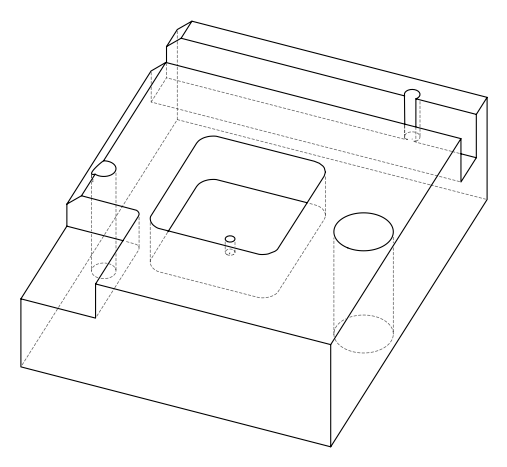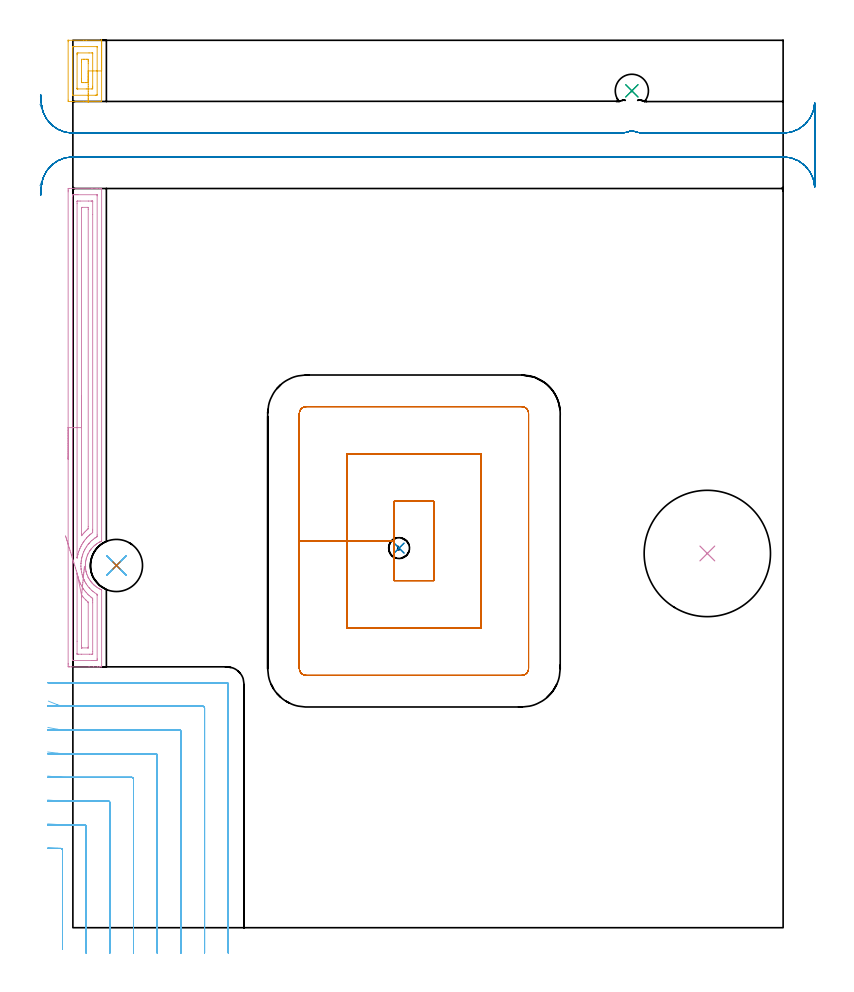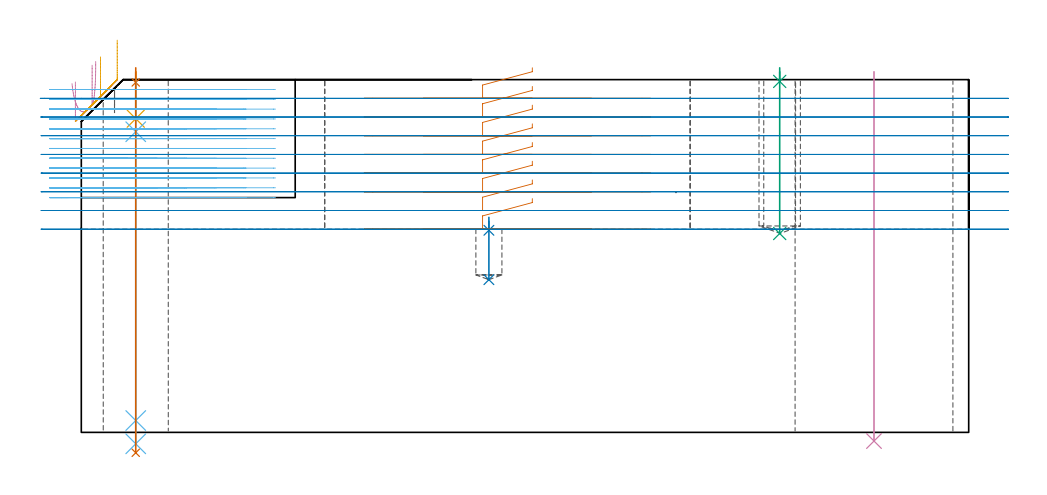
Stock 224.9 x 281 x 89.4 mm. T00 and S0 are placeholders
(PLAN: 14 operations, 9 tool changes, 46.8 min)
(1 SPOT_DRILL | STEP1HOLE_1 | NXT0321_9005460120000 | 0.03 min | 4 mm3)
(2 SPOT_DRILL_1 | STEP1POCKET | NXT0321_9005460120000 | 0.04 min | 4155 mm3)
(3 SPOT_DRILL_2 | STEP1POCKET_1 | NXT0321_9005460120000 | 0.03 min | 0 mm3)
(4 INDEXABLE_INSERT_DRILL_THROUGH_HOLE_FROM_SOLID | STEP1HOLE | NXT0302_035 | 0.38 min | 112312 mm3)
(5 DRILL_BLIND_HOLE_INTO_CENTER | STEP1HOLE_1 | NXT0301_037 | 0.05 min | 307 mm3)
(6 GUN_DRILL_THROUGH_HOLE | STEP1HOLE_1 | UGT0307_002 | 0.45 min | 2252 mm3)
(7 SPADE_DRILL_TO_ENLARGE_THROUGH_HOLE | STEP1HOLE_1 | UGT0306_007 | 0.39 min | 16530 mm3)
(8 DRILL_BLIND_HOLE_INTO_CENTER_1 | STEP1POCKET | NXT0301_037 | 0.07 min | 428 mm3)
(9 DRILL_BLIND_HOLE_INTO_CENTER_2 | STEP1POCKET_1 | NXT0301_076 | 0.17 min | 3259 mm3)
(10 AREA_MILL | FG_CHAMFER_SURFACE | UGT0205_001 | 5.16 min | 9084 mm3)
(11 AREA_MILL_1 | FG_CHAMFER_SURFACE_1 | UGT0205_001 | 0.87 min | 1434 mm3)
(12 MILL_CORNER_NOTCH_RECTANGULAR | CORNER_NOTCH_RECTANGULAR | NXT0201_013 | Follow Part, ap 2.5, ae 75% | 19.56 min | 133337 mm3)
(13 MILL_RECTANGULAR_POCKET | POCKET_RECTANGULAR_STRAIGHT | UGT0201_094 | Follow Part, ap 5, ae 75% | 10.81 min | 359871 mm3)
(14 MILL_RECTANGULAR_SLOT | SLOT_RECTANGULAR | UGT0201_094 | Follow Part, ap 5, ae 75% | 8.8 min | 233400 mm3)
(TOOL NXT0321_9005460120000 | NC Spot Drill, 142deg, 12mm, Carbide, Uncoated | D12 PA142 FL30 Z2)
(TOOL NXT0302_035 | Index. Insert Drill 40mm [880-D4000L40-05] | D40 PA176 FL200 Z2)
(TOOL NXT0301_037 | Carbide Drill 6.6mm [860.1-0660-033A1-MM 2214] | D6.6 PA140 FL53 Z2)
(TOOL UGT0307_002 | Gun Drill 6 mm | D6 PA130 FL24 Z1)
(TOOL UGT0306_007 | Spade Drill 16.5mm | D16.5 PA132 FL10 Z2)
(TOOL NXT0301_076 | Carbide Drill 10.5mm [860.1-1050-032A1-MM 2214] | D10.5 PA140 FL55 Z2)
(TOOL UGT0205_001 | Chamfer Mill 20 x 3 x 45 deg. | D20 FL50 Z2)
(TOOL NXT0201_013 | ENDMILL 10mm | D10 FL30 Z4)
(TOOL UGT0201_094 | End mill 20 mm | D20 FL38 Z4)
(OP 1 SPOT_DRILL)
G17 G21 G94 G90
T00 M6
G54
G17 G0 G90 X13.8 Y114.7 S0 M3
G43 Z99.4 H0
G94 G81 G98 Z88.681 F250. R92.4
G80
M5
M2
(OP 2 SPOT_DRILL_1)
G17 G21 G94 G90
T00 M6
G54
G17 G0 G90 X103.3 Y120.2 S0 M3
G43 Z99.4 H0
G94 G81 G98 Z51.216 F250. R54.5
G80
M5
M2
(OP 3 SPOT_DRILL_2)
G17 G21 G94 G90
T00 M6
G54
G17 G0 G90 X177. Y265. S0 M3
G43 Z99.4 H0
G94 G81 G98 Z88.948 F250. R92.4
G80
M5
M2
(OP 4 INDEXABLE_INSERT_DRILL_THROUGH_HOLE_FROM_SOLID)
G17 G21 G94 G90
T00 M6
G54
G17 G0 G90 X200.9 Y118.5 S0 M3
G43 Z99.4 H1
G94 G81 G98 Z-2.198 F250. R91.4
G80
M5
M2
(OP 5 DRILL_BLIND_HOLE_INTO_CENTER)
G17 G21 G94 G90
T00 M6
G54
G17 G0 G90 X13.8 Y114.7 S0 M3
G43 Z99.4 H1
G94 G81 G98 Z79.5 F250. R91.4
G80
M5
M2
(OP 6 GUN_DRILL_THROUGH_HOLE)
G17 G21 G94 G90
T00 M6
G54
G17 G0 G90 X13.8 Y114.7 M8
G43 Z99.4 H0
Z89.359
S716 M3
G94 G1 Z76.193 F125. M26
G4 X.084
Z3. F250.
G4 X.084
Z-2.899 F125.
G4 X.084
M5
M9
G0 Z89.359
Z99.4
M2
(OP 7 SPADE_DRILL_TO_ENLARGE_THROUGH_HOLE)
G17 G21 G94 G90
T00 M6
G54
G17 G0 G90 X13.8 Y114.7 S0 M3
G43 Z99.4 H0
G94 G73 G98 Z-5.173 F250. Q15.762 R91.4
G80
M5
M2
(OP 8 DRILL_BLIND_HOLE_INTO_CENTER_1)
G17 G21 G94 G90
T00 M6
G54
G17 G0 G90 X103.3 Y120.2 S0 M3
G43 Z99.4 H1
G94 G81 G98 Z38.7 F250. R53.5
G80
M5
M2
(OP 9 DRILL_BLIND_HOLE_INTO_CENTER_2)
G17 G21 G94 G90
T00 M6
G54
G17 G0 G90 X177. Y265. S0 M3
G43 Z99.4 H1
G94 G81 G98 Z50.4 F250. R91.4
G80
M5
M2
(OP 10 AREA_MILL)
G17 G21 G94 G90
T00 M6
G54
G17 G0 G90 X-1.5 Y148.35 S1061 M3
G43 Z99.4 H0
Z88.8
G94 G1 Y148.388 Z87.928 F250.
Y148.502 Z87.064
Y148.691 Z86.212
Y148.953 Z85.38
Y149.287 Z84.574
Y149.69 Z83.8
Y150.158 Z83.064
Y150.69 Z82.372
Y151.279 Z81.729
Y151.922 Z81.14
Y152.614 Z80.608
Y153.35 Z80.14
Y154.124 Z79.737
Y154.93 Z79.403
Y155.762 Z79.141
Y156.614 Z78.952
Y157.478 Z78.838
Y158.35 Z78.8
Y233.033
X-1.499 Y233.469 Z78.801
X-1.495 Y233.923 Z78.803
X-1.492 Y234.09 Z78.806
X-1.048 Y234.1 Z79.249
X6.004 Z86.298
X7.404 Z87.701
X7.767 Z88.062
X8.492 Z88.791
X8.729 Z89.028
X9.096 Y234.094 Z89.386
X9.097 Y234.093 Z89.388
X9.1 Y233.916 Z89.4
Y122.579
X9.097 Y122.421 Z89.388
X9. Y122.369 Z89.295
X8.783 Y122.265 Z89.082
X8.648 Y122.202 Z88.947
X8.576 Y122.169 Z88.875
X8.368 Y122.059 Z88.667
X8.207 Y121.966 Z88.506
X7.795 Y121.727 Z88.095
X7.491 Y121.518 Z87.791
X7.269 Y121.348 Z87.569
X7.057 Y121.186 Z87.356
X6.942 Y121.089 Z87.24
X6.885 Y121.04 Z87.182
X6.845 Y121.008 Z87.144
X6.615 Y120.815 Z86.915
X6.199 Y120.385 Z86.499
X5.801 Y119.94 Z86.1
X5.739 Y119.86 Z86.037
X5.45 Y119.458 Z85.748
X5.416 Y119.406 Z85.714
X5.181 Y119.047 Z85.478
X4.863 Y118.485 Z85.16
X4.828 Y118.414 Z85.127
X4.704 Y118.154 Z85.004
X4.522 Y117.709 Z84.819
X4.362 Y117.26 Z84.658
X4.232 Y116.815 Z84.529
X4.221 Y116.766 Z84.518
X4.126 Y116.367 Z84.424
X4.047 Y115.921 Z84.346
X4.02 Y115.723 Z84.319
X3.989 Y115.474 Z84.285
X3.987 Y115.425 Z84.281
X3.965 Y115.04 Z84.262
X3.964 Y115.019 Z84.261
X3.963 Y114.855 Z84.256
X3.958 Y114.581 Z84.252
X3.962 Y114.453 Z84.255
X3.964 Y114.378 Z84.259
Y114.377
X3.967 Y114.289 Z84.262
Y114.261 Z84.263
X3.986 Y113.943 Z84.285
X4.017 Y113.687 Z84.317
X4.087 Y113.24 Z84.387
X4.181 Y112.794 Z84.475
X4.195 Y112.742 Z84.488
X4.218 Y112.648 Z84.515
X4.241 Y112.558 Z84.54
X4.263 Y112.473 Z84.562
X4.298 Y112.346 Z84.595
X4.314 Y112.295 Z84.611
X4.44 Y111.901 Z84.74
X4.618 Y111.452 Z84.916
X4.815 Y111.008 Z85.114
X4.842 Y110.953 Z85.14
X4.862 Y110.911 Z85.161
X4.894 Y110.854 Z85.194
X5.087 Y110.509 Z85.385
X5.326 Y110.114 Z85.625
X5.542 Y109.804 Z85.841
X5.74 Y109.542 Z86.037
X5.804 Y109.463 Z86.103
X5.935 Y109.305 Z86.234
X6.005 Y109.221 Z86.302
X6.056 Y109.165 Z86.355
X6.303 Y108.899 Z86.602
X6.615 Y108.589 Z86.913
X6.638 Y108.569 Z86.937
X6.818 Y108.408 Z87.116
X6.885 Y108.348 Z87.181
X6.908 Y108.328 Z87.205
X6.979 Y108.271 Z87.277
X7.195 Y108.098 Z87.494
X7.491 Y107.88 Z87.79
X7.836 Y107.651 Z88.136
X8.144 Y107.462 Z88.443
X8.189 Y107.434 Z88.487
X8.368 Y107.34 Z88.667
X8.471 Y107.289 Z88.77
X8.648 Y107.202 Z88.942
X8.891 Y107.082 Z89.187
X8.992 Y107.036 Z89.289
X9.069 Y106.999 Z89.364
X9.095 Y106.98 Z89.39
X9.1 Y106.929 Z89.4
Y82.784
X9.097 Y82.607 Z89.388
X9.096 Y82.606 Z89.387
X8.729 Y82.6 Z89.028
X8.491 Z88.791
X7.767 Z88.062
X6.523 Z86.82
X5.122 Z85.418
X-0.426 Z79.871
X-1.048 Y82.602 Z79.249
X-1.27 Y82.604 Z79.028
X-1.492 Y82.61 Z78.806
X-1.495 Y82.777 Z78.803
X-1.499 Y83.231 Z78.801
X-1.5 Y83.689 Z78.8
Y158.35
X-0.086 Z80.214
X-0.085 Y231.598 Z80.215
X-0.084 Y231.68 Z80.216
X-0.079 Y232.077 Z80.221
X0.308 Y232.093 Z80.608
X0.715 Y232.098 Z81.015
X1.183 Y232.1 Z81.483
X1.596 Z81.896
X7.584 Y232.099 Z87.884
X7.619 Y232.098 Z87.919
X7.654 Y232.094 Z87.954
X7.678 Y232.09 Z87.978
X7.679 Y232.062 Z87.979
X7.685 Y231.763 Z87.985
X7.686 Y124.368 Z87.986
X7.683 Y123.962 Z87.983
X7.681 Y123.861 Z87.981
X7.679 Y123.84 Z87.979
X7.669 Y123.826 Z87.969
X7.634 Y123.801 Z87.934
X7.517 Y123.727 Z87.817
X7.105 Y123.473 Z87.405
X6.974 Y123.383 Z87.274
X6.885 Y123.318 Z87.185
X6.47 Y123. Z86.77
X6.004 Y122.626 Z86.304
X5.978 Y122.605 Z86.278
X5.949 Y122.579 Z86.249
X5.534 Y122.162 Z85.834
X5.122 Y121.729 Z85.422
X5.101 Y121.706 Z85.401
X5.082 Y121.685 Z85.382
X4.807 Y121.365 Z85.107
X4.399 Y120.79 Z84.699
X4.335 Y120.695 Z84.635
X4.241 Y120.549 Z84.541
X3.998 Y120.143 Z84.298
X3.856 Y119.896 Z84.156
X3.703 Y119.615 Z84.003
X3.46 Y119.104 Z83.76
X3.4 Y118.961 Z83.7
X3.359 Y118.859 Z83.659
X3.159 Y118.311 Z83.459
X3.087 Y118.108 Z83.387
X2.947 Y117.632 Z83.247
X2.839 Y117.213 Z83.139
X2.8 Y117.05 Z83.1
X2.772 Y116.915 Z83.072
X2.667 Y116.319 Z82.967
X2.643 Y116.151 Z82.943
X2.6 Y115.812 Z82.9
X2.57 Y115.425 Z82.87
X2.565 Y115.336 Z82.865
X2.546 Y114.531 Z82.846
X2.547 Y114.461 Z82.847
X2.592 Y113.636 Z82.892
X2.597 Y113.576 Z82.897
X2.606 Y113.507 Z82.906
X2.724 Y112.742 Z83.024
X2.748 Y112.605 Z83.048
X2.784 Y112.431 Z83.084
X2.926 Y111.848 Z83.226
X2.994 Y111.593 Z83.294
X3.115 Y111.202 Z83.415
X3.202 Y110.953 Z83.502
X3.359 Y110.545 Z83.659
X3.503 Y110.205 Z83.803
X3.529 Y110.145 Z83.829
X3.569 Y110.059 Z83.869
X3.775 Y109.638 Z84.075
X4.047 Y109.165 Z84.347
X4.241 Y108.845 Z84.541
X4.64 Y108.271 Z84.94
X5.122 Y107.67 Z85.422
X5.26 Y107.516 Z85.56
X5.391 Y107.376 Z85.691
X6.004 Y106.781 Z86.304
X6.356 Y106.482 Z86.656
X6.885 Y106.084 Z87.185
X7.64 Y105.588 Z87.94
X7.679 Y105.556 Z87.979
X7.681 Y105.536 Z87.981
X7.684 Y105.486 Z87.984
X7.685 Y105.385 Z87.985
X7.686 Y105.182 Z87.986
X7.685 Y85.102 Z87.985
X7.684 Y85.02 Z87.984
X7.679 Y84.623 Z87.979
X7.292 Y84.607 Z87.592
X6.885 Y84.602 Z87.185
X6.417 Y84.6 Z86.717
X6.004 Z86.304
X0.016 Y84.601 Z80.316
X-0.019 Y84.602 Z80.281
X-0.054 Y84.606 Z80.246
X-0.078 Y84.609 Z80.222
X-0.079 Y84.638 Z80.221
X-0.085 Y84.937 Z80.215
X-0.086 Y158.35 Z80.214
X1.328 Z81.628
X1.329 Y229.269 Z81.629
X1.331 Y229.892 Z81.631
X1.333 Y230.027 Z81.633
X1.335 Y230.086 Z81.635
X1.397 Y230.094 Z81.697
X1.596 Y230.097 Z81.896
X2.273 Y230.1 Z82.573
X4.917 Z85.217
X5.799 Z86.099
X6.004 Y230.097 Z86.304
X6.209 Y230.092 Z86.509
X6.261 Y230.09 Z86.561
X6.265 Y230.054 Z86.565
X6.269 Y229.982 Z86.569
X6.27 Y229.892 Z86.57
X6.272 Y225.803 Z86.572
X6.271 Y126.156 Z86.571
X6.27 Y125.886 Z86.57
X6.265 Y125.262 Z86.565
X6.263 Y125.133 Z86.563
X6.19 Y125.073 Z86.49
X5.696 Y124.68 Z85.996
X5.309 Y124.368 Z85.609
X5.209 Y124.279 Z85.509
X5.122 Y124.198 Z85.422
X4.762 Y123.839 Z85.062
X4.408 Y123.473 Z84.708
X4.327 Y123.386 Z84.627
X4.241 Y123.288 Z84.541
X3.917 Y122.907 Z84.217
X3.668 Y122.579 Z83.968
X3.538 Y122.398 Z83.838
X3.359 Y122.142 Z83.659
X3.18 Y121.867 Z83.48
X3.067 Y121.685 Z83.367
X2.847 Y121.31 Z83.147
X2.554 Y120.79 Z82.854
X2.528 Y120.74 Z82.828
X2.478 Y120.635 Z82.778
X2.251 Y120.126 Z82.551
X2.156 Y119.896 Z82.456
X2. Y119.487 Z82.3
X1.822 Y119.002 Z82.122
X1.767 Y118.829 Z82.067
X1.596 Y118.256 Z81.896
X1.566 Y118.138 Z81.866
X1.558 Y118.108 Z81.858
X1.478 Y117.753 Z81.778
X1.402 Y117.41 Z81.702
X1.347 Y117.142 Z81.647
X1.337 Y117.1 Z81.637
X1.334 Y117.096 Z81.634
X1.332 Y117.101 Z81.632
X1.329 Y117.176 Z81.629
Y117.213
X1.328 Y158.35 Z81.628
X2.743 Z83.043
Y227.834
X2.745 Y228.043 Z83.045
X2.747 Y228.078 Z83.047
X2.75 Y228.089 Z83.05
X2.757 Y228.092 Z83.057
X2.811 Y228.097 Z83.111
X2.92 Y228.099 Z83.22
X4.68 Z84.98
X4.789 Y228.098 Z85.089
X4.843 Y228.094 Z85.143
X4.851 Y228.09 Z85.151
X4.854 Y228.085 Z85.154
X4.856 Y228.063 Z85.156
X4.857 Y227.958 Z85.157
Y227.478
Y127.05
X4.855 Y126.427 Z85.155
X4.853 Y126.358 Z85.153
X4.851 Y126.328 Z85.151
X4.837 Y126.306 Z85.137
X4.441 Y125.953 Z84.741
X4.241 Y125.765 Z84.541
X3.989 Y125.517 Z84.289
X3.738 Y125.262 Z84.038
X3.554 Y125.064 Z83.854
X3.359 Y124.85 Z83.659
X3.137 Y124.593 Z83.437
X2.945 Y124.368 Z83.245
X2.825 Y124.217 Z83.125
X2.765 Y124.145 Z83.065
X2.749 Y124.129 Z83.049
X2.747 Y124.154 Z83.047
X2.745 Y124.213 Z83.045
X2.743 Y124.368 Z83.043
Y124.614
Y158.35
Y159.222 Z83.081
Y160.087 Z83.195
Y160.938 Z83.383
Y161.77 Z83.646
Y162.576 Z83.98
Y163.35 Z84.382
Y164.086 Z84.851
Y164.778 Z85.382
Y165.421 Z85.972
Y166.01 Z86.615
Y166.542 Z87.307
Y167.01 Z88.043
Y167.413 Z88.816
Y167.747 Z89.622
Y168.009 Z90.454
Y168.198 Z91.306
Y168.312 Z92.171
Y168.35 Z93.043
G0 Z99.4
X-2.35 Y124.114
Z88.38
G1 X-2.266 Y123.843 Z87.555
X-2.161 Y123.504 Z86.758
X-2.035 Y123.099 Z85.995
X-1.89 Y122.633 Z85.272
X-1.728 Y122.109 Z84.594
X-1.548 Y121.53 Z83.967
X-1.353 Y120.901 Z83.395
X-1.144 Y120.227 Z82.882
X-0.922 Y119.513 Z82.433
X-0.689 Y118.764 Z82.051
X-0.448 Y117.986 Z81.738
X-0.199 Y117.185 Z81.498
X0.054 Y116.367 Z81.332
X0.312 Y115.538 Z81.241
X0.57 Y114.705 Z81.226
X0.828 Y113.874 Z81.287
X1.083 Y113.051 Z81.423
X1.334 Y112.243 Z81.634
X1.353 Y112.183 Z81.653
X1.368 Y112.129 Z81.668
X1.596 Y111.142 Z81.896
X1.646 Y110.953 Z81.946
X1.666 Y110.882 Z81.966
X1.937 Y110.059 Z82.237
X2.158 Y109.49 Z82.458
X2.301 Y109.165 Z82.601
X2.478 Y108.783 Z82.778
X2.742 Y108.271 Z83.042
X3.105 Y107.634 Z83.405
X3.271 Y107.376 Z83.571
X3.307 Y107.323 Z83.607
X3.359 Y107.248 Z83.659
X3.677 Y106.807 Z83.977
X3.933 Y106.482 Z84.233
X4.241 Y106.105 Z84.541
X4.737 Y105.588 Z85.037
X5.122 Y105.211 Z85.422
X5.722 Y104.694 Z86.022
X6.004 Y104.467 Z86.304
X6.177 Y104.329 Z86.477
X6.265 Y104.247 Z86.565
X6.267 Y104.071 Z86.567
X6.27 Y103.799 Z86.57
X6.271 Y103.528 Z86.571
X6.272 Y102.905 Z86.572
X6.271 Y87.431 Z86.571
X6.269 Y86.808 Z86.569
X6.267 Y86.673 Z86.567
X6.265 Y86.614 Z86.565
X6.203 Y86.606 Z86.503
X6.004 Y86.603 Z86.304
X5.327 Y86.6 Z85.627
X2.683 Z82.983
X1.801 Z82.101
X1.596 Y86.603 Z81.896
X1.392 Y86.608 Z81.692
X1.339 Y86.61 Z81.639
X1.335 Y86.646 Z81.635
X1.331 Y86.718 Z81.631
X1.33 Y86.808 Z81.63
X1.328 Y90.721 Z81.628
X1.329 Y111.914 Z81.629
X1.33 Y112.118 Z81.63
X1.334 Y112.243 Z81.634
X2.75 Y105.27 Z83.05
X2.771 Y105.247 Z83.071
X2.829 Y105.181 Z83.129
X2.931 Y105.058 Z83.231
X3.229 Y104.694 Z83.529
X3.359 Y104.541 Z83.659
X4.075 Y103.799 Z84.375
X4.241 Y103.641 Z84.541
X4.62 Y103.291 Z84.92
X4.829 Y103.097 Z85.129
X4.851 Y103.075 Z85.151
X4.853 Y103.049 Z85.153
X4.856 Y102.994 Z85.156
X4.857 Y102.905 Z85.157
Y88.866
X4.855 Y88.657 Z85.155
X4.853 Y88.622 Z85.153
X4.85 Y88.611 Z85.15
X4.843 Y88.608 Z85.143
X4.79 Y88.603 Z85.09
X4.68 Y88.601 Z84.98
X2.92 Z83.22
X2.811 Y88.602 Z83.111
X2.757 Y88.606 Z83.057
X2.749 Y88.61 Z83.049
X2.746 Y88.615 Z83.046
X2.744 Y88.637 Z83.044
X2.743 Y88.742 Z83.043
Y89.222
Y104.694
X2.746 Y105.119 Z83.046
X2.748 Y105.258 Z83.048
X2.75 Y105.27 Z83.05
X2.836 Y106.129 Z83.174
X2.921 Y106.974 Z83.374
X3.004 Y107.799 Z83.646
X3.084 Y108.597 Z83.99
X3.161 Y109.361 Z84.403
X3.234 Y110.088 Z84.881
X3.303 Y110.77 Z85.42
X3.366 Y111.402 Z86.018
X3.425 Y111.981 Z86.668
X3.477 Y112.5 Z87.367
X3.523 Y112.958 Z88.108
X3.562 Y113.349 Z88.887
X3.595 Y113.671 Z89.697
X3.62 Y113.921 Z90.532
X3.638 Y114.099 Z91.386
X3.648 Y114.201 Z92.253
X3.651 Y114.228 Z93.125
X3.646 Y114.18 Z93.996
G0 Z99.4
M5
M2
(OP 11 AREA_MILL_1)
G17 G21 G94 G90
T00 M6
G54
G17 G0 G90 X9.099 Y281.3 S1061 M3
G43 Z99.4 H0
G94 G1 Y281.262 Z98.528 F250.
Y281.148 Z97.663
Y280.959 Z96.811
Y280.697 Z95.979
Y280.363 Z95.173
Y279.96 Z94.399
Y279.492 Z93.664
Y278.961 Z92.972
Y278.371 Z92.328
Y277.728 Z91.739
Y277.036 Z91.208
X9.1 Y276.3 Z90.739
Y275.526 Z90.336
Y274.72 Z90.003
Y273.888 Z89.74
Y273.036 Z89.551
Y272.172 Z89.438
Y271.3 Z89.4
Y261.607
X9.098 Y261.603 Z89.398
X9.085 Y261.6 Z89.385
X4.241 Z84.54
X3.359 Z83.653
X-1.496 Y261.601 Z78.799
X-1.5 Y262.048 Z78.8
Y280.552
X-1.496 Y280.999 Z78.799
Y281.
X3.359 Z83.653
X4.227 Z84.526
X9.085 Z89.385
X9.095 Y280.997 Z89.395
X9.097 Y280.994 Z89.397
X9.098 Y280.904 Z89.398
X9.099 Y280.552 Z89.399
X9.1 Y271.3 Z89.4
X7.685 Z87.985
Y263.892
X7.684 Y263.81 Z87.984
X7.679 Y263.62 Z87.979
X7.305 Y263.607 Z87.605
X7.094 Y263.601 Z87.394
X-0.034 Z80.266
X-0.053 Y263.602 Z80.247
X-0.07 Y263.608 Z80.23
X-0.079 Y263.614 Z80.221
X-0.081 Y263.632 Z80.219
X-0.085 Y263.728 Z80.215
Y278.708
X-0.084 Y278.79 Z80.216
X-0.079 Y278.98 Z80.221
X0.295 Y278.993 Z80.595
X0.506 Y278.999 Z80.806
X7.634 Z87.934
X7.653 Y278.998 Z87.953
X7.67 Y278.992 Z87.97
X7.678 Y278.986 Z87.978
X7.681 Y278.968 Z87.981
X7.685 Y278.872 Z87.985
Y271.3
X6.271 Z86.571
Y266.454
Y266.186
X6.269 Y265.918 Z86.569
X6.267 Y265.74 Z86.567
X6.263 Y265.61 Z86.563
X5.976 Y265.6 Z86.276
X4.241 Z84.541
X1.568 Z81.868
X1.39 Y265.605 Z81.69
X1.346 Y265.61 Z81.646
X1.335 Y265.614 Z81.635
X1.333 Y265.624 Z81.633
X1.33 Y265.66 Z81.63
X1.329 Y265.696 Z81.629
X1.328 Y265.84 Z81.628
X1.329 Y276.414 Z81.629
X1.33 Y276.682 Z81.63
X1.333 Y276.86 Z81.633
X1.336 Y276.99 Z81.636
X1.624 Y277. Z81.924
X5.122 Z85.422
X6.032 Z86.332
X6.21 Y276.995 Z86.51
X6.254 Y276.99 Z86.554
X6.265 Y276.986 Z86.565
X6.267 Y276.975 Z86.567
X6.27 Y276.94 Z86.57
X6.271 Y276.904 Z86.571
Y276.76
Y271.3
X4.857 Z85.157
Y269.362
Y268.481
X4.856 Y268.216 Z85.156
X4.85 Y267.607 Z85.15
X4.241 Y267.601 Z84.541
X3.975 Y267.6 Z84.275
X3.359 Z83.659
X3.093 Y267.601 Z83.393
X2.75 Y267.61 Z83.05
X2.744 Y267.95 Z83.044
X2.743 Y268.216 Z83.043
Y268.832
Y274.119
X2.744 Y274.384 Z83.044
X2.75 Y274.993 Z83.05
X3.359 Y274.999 Z83.659
X3.625 Y275. Z83.925
X4.241 Z84.541
X4.507 Y274.999 Z84.807
X4.85 Y274.99 Z85.15
X4.855 Y274.651 Z85.155
X4.857 Y274.384 Z85.157
Y273.768
Y271.3
Y270.428 Z85.195
Y269.563 Z85.309
Y268.712 Z85.498
Y267.88 Z85.76
Y267.074 Z86.094
Y266.3 Z86.497
Y265.564 Z86.966
Y264.872 Z87.497
Y264.229 Z88.086
Y263.64 Z88.729
Y263.108 Z89.421
Y262.64 Z90.157
Y262.237 Z90.931
Y261.903 Z91.737
Y261.641 Z92.569
Y261.452 Z93.421
Y261.338 Z94.286
Y261.3 Z95.157
G0 Z99.4
M5
M2
(OP 12 MILL_CORNER_NOTCH_RECTANGULAR)
G17 G21 G94 G90
T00 M6
G54
G17 G0 G90 X-3.3 Y-6.756 S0 M3
G43 Z99.4 H0
Z86.908
G94 G1 Y-3.756 F250.
Y24.628 F500.
G3 X-3.781 Y25.124 R0.5
G2 X-5. Y25.174 R52.5
G1 X-7.996 Y25.334 F250.
G0 Z99.4
X4.2 Y-8.
Z86.908
G1 Y-5.
Y32.104 F500.
G3 X3.704 Y32.6 R0.5
G1 X-2.204
G2 X-5. Y32.687 R45.
G1 X-7.994 Y32.873 F250.
G0 Z99.4
X11.7 Y-8.
Z86.908
G1 Y-5.
Y39.604 F500.
G3 X11.204 Y40.1 R0.5
G1 X-2.204
G2 X-5. Y40.204 R37.5
G1 X-7.992 Y40.428 F250.
G0 Z99.4
X19.2 Y-8.
Z86.908
G1 Y-5.
Y47.103 F500.
G3 X18.703 Y47.6 R0.5
G1 X-2.204
G2 X-5. Y47.731 R30.
G1 X-7.987 Y48.01 F250.
G0 Z99.4
X26.7 Y-8.
Z86.908
G1 Y-5.
Y54.603 F500.
G3 X26.203 Y55.1 R0.5
G1 X-2.204
G2 X-5. Y55.274 R22.5
G1 X-7.977 Y55.647 F250.
G0 Z99.4
X34.2 Y-8.
Z86.908
G1 Y-5.
Y62.103 F500.
G3 X33.703 Y62.6 R0.5
G1 X-2.204
G2 X-5. Y62.863 R15.
G1 X-7.947 Y63.422 F250.
G0 Z99.4
X41.7 Y-8.
Z86.908
G1 Y-5.
Y69.603 F500.
G3 X41.203 Y70.1 R0.5
G1 X-2.204
G2 X-5. Y70.641 R7.5
G1 X-7.784 Y71.759 F250.
G0 Z99.4
X49.2 Y-8.
Z86.908
G1 Y-5.
Y77.103 F500.
G3 X48.703 Y77.6 R0.5
G1 X-2.204
X-5.204 F250.
G0 Z99.4
X-3.3 Y-6.756
Z84.417
G1 Y-3.756
Y24.604 F500.
G3 X-3.796 Y25.1 R0.5
G1 X-4.6
G2 X-5. Y25.102 R52.5
G1 X-8. Y25.124 F250.
G0 Z99.4
X4.2 Y-8.
Z84.417
G1 Y-5.
Y32.104 F500.
G3 X3.704 Y32.6 R0.5
G1 X-4.6
G2 X-5. Y32.602 R45.
G1 X-8. Y32.628 F250.
G0 Z99.4
X11.7 Y-8.
Z84.417
G1 Y-5.
Y39.604 F500.
G3 X11.204 Y40.1 R0.5
G1 X-4.6
G2 X-5. Y40.102 R37.5
G1 X-8. Y40.134 F250.
G0 Z99.4
X19.2 Y-8.
Z84.417
G1 Y-5.
Y47.103 F500.
G3 X18.703 Y47.6 R0.5
G1 X-4.6
G2 X-5. Y47.603 R30.
G1 X-8. Y47.643 F250.
G0 Z99.4
X26.7 Y-8.
Z84.417
G1 Y-5.
Y54.603 F500.
G3 X26.203 Y55.1 R0.5
G1 X-4.6
G2 X-5. Y55.104 R22.5
G1 X-8. Y55.157 F250.
G0 Z99.4
X34.2 Y-8.
Z84.417
G1 Y-5.
Y62.103 F500.
G3 X33.703 Y62.6 R0.5
G1 X-4.6
G2 X-5. Y62.605 R15.
G1 X-7.999 Y62.685 F250.
G0 Z99.4
X41.7 Y-8.
Z84.417
G1 Y-5.
Y69.603 F500.
G3 X41.203 Y70.1 R0.5
G1 X-4.6
G2 X-5. Y70.111 R7.5
G1 X-7.996 Y70.271 F250.
G0 Z99.4
X49.2 Y-8.
Z84.417
G1 Y-5.
Y77.103 F500.
G3 X48.703 Y77.6 R0.5
G1 X-4.6
X-7.6 F250.
G0 Z99.4
X-3.3 Y-6.756
Z81.925
G1 Y-3.756
Y24.604 F500.
G3 X-3.796 Y25.1 R0.5
G1 X-5.
X-8. F250.
G0 Z99.4
X4.2 Y-8.
Z81.925
G1 Y-5.
Y32.104 F500.
G3 X3.704 Y32.6 R0.5
G1 X-5.
X-8. F250.
G0 Z99.4
X11.7 Y-8.
Z81.925
G1 Y-5.
Y39.604 F500.
G3 X11.204 Y40.1 R0.5
G1 X-5.
X-8. F250.
G0 Z99.4
X19.2 Y-8.
Z81.925
G1 Y-5.
Y47.103 F500.
G3 X18.703 Y47.6 R0.5
G1 X-5.
X-8. F250.
G0 Z99.4
X26.7 Y-8.
Z81.925
G1 Y-5.
Y54.603 F500.
G3 X26.203 Y55.1 R0.5
G1 X-5.
X-8. F250.
G0 Z99.4
X34.2 Y-8.
Z81.925
G1 Y-5.
Y62.103 F500.
G3 X33.703 Y62.6 R0.5
G1 X-5.
X-8. F250.
G0 Z99.4
X41.7 Y-8.
Z81.925
G1 Y-5.
Y69.603 F500.
G3 X41.203 Y70.1 R0.5
G1 X-5.
X-8. F250.
G0 Z99.4
X49.2 Y-8.
Z81.925
G1 Y-5.
Y77.103 F500.
G3 X48.703 Y77.6 R0.5
G1 X-5.
X-8. F250.
G0 Z99.4
X-3.3 Y-6.756
Z79.433
G1 Y-3.756
Y24.604 F500.
G3 X-3.796 Y25.1 R0.5
G1 X-5.
X-8. F250.
G0 Z99.4
X4.2 Y-8.
Z79.433
G1 Y-5.
Y32.104 F500.
G3 X3.704 Y32.6 R0.5
G1 X-5.
X-8. F250.
G0 Z99.4
X11.7 Y-8.
Z79.433
G1 Y-5.
Y39.604 F500.
G3 X11.204 Y40.1 R0.5
G1 X-5.
X-8. F250.
G0 Z99.4
X19.2 Y-8.
Z79.433
G1 Y-5.
Y47.103 F500.
G3 X18.703 Y47.6 R0.5
G1 X-5.
X-8. F250.
G0 Z99.4
X26.7 Y-8.
Z79.433
G1 Y-5.
Y54.603 F500.
G3 X26.203 Y55.1 R0.5
G1 X-5.
X-8. F250.
G0 Z99.4
X34.2 Y-8.
Z79.433
G1 Y-5.
Y62.103 F500.
G3 X33.703 Y62.6 R0.5
G1 X-5.
X-8. F250.
G0 Z99.4
X41.7 Y-8.
Z79.433
G1 Y-5.
Y69.603 F500.
G3 X41.203 Y70.1 R0.5
G1 X-5.
X-8. F250.
G0 Z99.4
X49.2 Y-8.
Z79.433
G1 Y-5.
Y77.103 F500.
G3 X48.703 Y77.6 R0.5
G1 X-5.
X-8. F250.
G0 Z99.4
X-3.3 Y-6.756
Z76.942
G1 Y-3.756
Y24.604 F500.
G3 X-3.796 Y25.1 R0.5
G1 X-5.
X-8. F250.
G0 Z99.4
X4.2 Y-8.
Z76.942
G1 Y-5.
Y32.104 F500.
G3 X3.704 Y32.6 R0.5
G1 X-5.
X-8. F250.
G0 Z99.4
X11.7 Y-8.
Z76.942
G1 Y-5.
Y39.604 F500.
G3 X11.204 Y40.1 R0.5
G1 X-5.
X-8. F250.
G0 Z99.4
X19.2 Y-8.
Z76.942
G1 Y-5.
Y47.103 F500.
G3 X18.703 Y47.6 R0.5
G1 X-5.
X-8. F250.
G0 Z99.4
X26.7 Y-8.
Z76.942
G1 Y-5.
Y54.603 F500.
G3 X26.203 Y55.1 R0.5
G1 X-5.
X-8. F250.
G0 Z99.4
X34.2 Y-8.
Z76.942
G1 Y-5.
Y62.103 F500.
G3 X33.703 Y62.6 R0.5
G1 X-5.
X-8. F250.
G0 Z99.4
X41.7 Y-8.
Z76.942
G1 Y-5.
Y69.603 F500.
G3 X41.203 Y70.1 R0.5
G1 X-5.
X-8. F250.
G0 Z99.4
X49.2 Y-8.
Z76.942
G1 Y-5.
Y77.103 F500.
G3 X48.703 Y77.6 R0.5
G1 X-5.
X-8. F250.
G0 Z99.4
X-3.3 Y-6.756
Z74.45
G1 Y-3.756
Y24.604 F500.
G3 X-3.796 Y25.1 R0.5
G1 X-5.
X-8. F250.
G0 Z99.4
X4.2 Y-8.
Z74.45
G1 Y-5.
Y32.104 F500.
G3 X3.704 Y32.6 R0.5
G1 X-5.
X-8. F250.
G0 Z99.4
X11.7 Y-8.
Z74.45
G1 Y-5.
Y39.604 F500.
G3 X11.204 Y40.1 R0.5
G1 X-5.
X-8. F250.
G0 Z99.4
X19.2 Y-8.
Z74.45
G1 Y-5.
Y47.103 F500.
G3 X18.703 Y47.6 R0.5
G1 X-5.
X-8. F250.
G0 Z99.4
X26.7 Y-8.
Z74.45
G1 Y-5.
Y54.603 F500.
G3 X26.203 Y55.1 R0.5
G1 X-5.
X-8. F250.
G0 Z99.4
X34.2 Y-8.
Z74.45
G1 Y-5.
Y62.103 F500.
G3 X33.703 Y62.6 R0.5
G1 X-5.
X-8. F250.
G0 Z99.4
X41.7 Y-8.
Z74.45
G1 Y-5.
Y69.603 F500.
G3 X41.203 Y70.1 R0.5
G1 X-5.
X-8. F250.
G0 Z99.4
X49.2 Y-8.
Z74.45
G1 Y-5.
Y77.103 F500.
G3 X48.703 Y77.6 R0.5
G1 X-5.
X-8. F250.
G0 Z99.4
X-3.3 Y-6.756
Z71.958
G1 Y-3.756
Y24.604 F500.
G3 X-3.796 Y25.1 R0.5
G1 X-5.
X-8. F250.
G0 Z99.4
X4.2 Y-8.
Z71.958
G1 Y-5.
Y32.104 F500.
G3 X3.704 Y32.6 R0.5
G1 X-5.
X-8. F250.
G0 Z99.4
X11.7 Y-8.
Z71.958
G1 Y-5.
Y39.604 F500.
G3 X11.204 Y40.1 R0.5
G1 X-5.
X-8. F250.
G0 Z99.4
X19.2 Y-8.
Z71.958
G1 Y-5.
Y47.103 F500.
G3 X18.703 Y47.6 R0.5
G1 X-5.
X-8. F250.
G0 Z99.4
X26.7 Y-8.
Z71.958
G1 Y-5.
Y54.603 F500.
G3 X26.203 Y55.1 R0.5
G1 X-5.
X-8. F250.
G0 Z99.4
X34.2 Y-8.
Z71.958
G1 Y-5.
Y62.103 F500.
G3 X33.703 Y62.6 R0.5
G1 X-5.
X-8. F250.
G0 Z99.4
X41.7 Y-8.
Z71.958
G1 Y-5.
Y69.603 F500.
G3 X41.203 Y70.1 R0.5
G1 X-5.
X-8. F250.
G0 Z99.4
X49.2 Y-8.
Z71.958
G1 Y-5.
Y77.103 F500.
G3 X48.703 Y77.6 R0.5
G1 X-5.
X-8. F250.
G0 Z99.4
X-3.3 Y-6.756
Z69.467
G1 Y-3.756
Y24.604 F500.
G3 X-3.796 Y25.1 R0.5
G1 X-5.
X-8. F250.
G0 Z99.4
X4.2 Y-8.
Z69.467
G1 Y-5.
Y32.104 F500.
G3 X3.704 Y32.6 R0.5
G1 X-5.
X-8. F250.
G0 Z99.4
X11.7 Y-8.
Z69.467
G1 Y-5.
Y39.604 F500.
G3 X11.204 Y40.1 R0.5
G1 X-5.
X-8. F250.
G0 Z99.4
X19.2 Y-8.
Z69.467
G1 Y-5.
Y47.103 F500.
G3 X18.703 Y47.6 R0.5
G1 X-5.
X-8. F250.
G0 Z99.4
X26.7 Y-8.
Z69.467
G1 Y-5.
Y54.603 F500.
G3 X26.203 Y55.1 R0.5
G1 X-5.
X-8. F250.
G0 Z99.4
X34.2 Y-8.
Z69.467
G1 Y-5.
Y62.103 F500.
G3 X33.703 Y62.6 R0.5
G1 X-5.
X-8. F250.
G0 Z99.4
X41.7 Y-8.
Z69.467
G1 Y-5.
Y69.603 F500.
G3 X41.203 Y70.1 R0.5
G1 X-5.
X-8. F250.
G0 Z99.4
X49.2 Y-8.
Z69.467
G1 Y-5.
Y77.103 F500.
G3 X48.703 Y77.6 R0.5
G1 X-5.
X-8. F250.
G0 Z99.4
X-3.3 Y-6.756
Z66.975
G1 Y-3.756
Y24.604 F500.
G3 X-3.796 Y25.1 R0.5
G1 X-5.
X-8. F250.
G0 Z99.4
X4.2 Y-8.
Z66.975
G1 Y-5.
Y32.104 F500.
G3 X3.704 Y32.6 R0.5
G1 X-5.
X-8. F250.
G0 Z99.4
X11.7 Y-8.
Z66.975
G1 Y-5.
Y39.604 F500.
G3 X11.204 Y40.1 R0.5
G1 X-5.
X-8. F250.
G0 Z99.4
X19.2 Y-8.
Z66.975
G1 Y-5.
Y47.103 F500.
G3 X18.703 Y47.6 R0.5
G1 X-5.
X-8. F250.
G0 Z99.4
X26.7 Y-8.
Z66.975
G1 Y-5.
Y54.603 F500.
G3 X26.203 Y55.1 R0.5
G1 X-5.
X-8. F250.
G0 Z99.4
X34.2 Y-8.
Z66.975
G1 Y-5.
Y62.103 F500.
G3 X33.703 Y62.6 R0.5
G1 X-5.
X-8. F250.
G0 Z99.4
X41.7 Y-8.
Z66.975
G1 Y-5.
Y69.603 F500.
G3 X41.203 Y70.1 R0.5
G1 X-5.
X-8. F250.
G0 Z99.4
X49.2 Y-8.
Z66.975
G1 Y-5.
Y77.103 F500.
G3 X48.703 Y77.6 R0.5
G1 X-5.
X-8. F250.
G0 Z99.4
X-3.3 Y-6.756
Z64.483
G1 Y-3.756
Y24.604 F500.
G3 X-3.796 Y25.1 R0.5
G1 X-5.
X-8. F250.
G0 Z99.4
X4.2 Y-8.
Z64.483
G1 Y-5.
Y32.104 F500.
G3 X3.704 Y32.6 R0.5
G1 X-5.
X-8. F250.
G0 Z99.4
X11.7 Y-8.
Z64.483
G1 Y-5.
Y39.604 F500.
G3 X11.204 Y40.1 R0.5
G1 X-5.
X-8. F250.
G0 Z99.4
X19.2 Y-8.
Z64.483
G1 Y-5.
Y47.103 F500.
G3 X18.703 Y47.6 R0.5
G1 X-5.
X-8. F250.
G0 Z99.4
X26.7 Y-8.
Z64.483
G1 Y-5.
Y54.603 F500.
G3 X26.203 Y55.1 R0.5
G1 X-5.
X-8. F250.
G0 Z99.4
X34.2 Y-8.
Z64.483
G1 Y-5.
Y62.103 F500.
G3 X33.703 Y62.6 R0.5
G1 X-5.
X-8. F250.
G0 Z99.4
X41.7 Y-8.
Z64.483
G1 Y-5.
Y69.603 F500.
G3 X41.203 Y70.1 R0.5
G1 X-5.
X-8. F250.
G0 Z99.4
X49.2 Y-8.
Z64.483
G1 Y-5.
Y77.103 F500.
G3 X48.703 Y77.6 R0.5
G1 X-5.
X-8. F250.
G0 Z99.4
X-3.3 Y-6.756
Z61.992
G1 Y-3.756
Y24.604 F500.
G3 X-3.796 Y25.1 R0.5
G1 X-5.
X-8. F250.
G0 Z99.4
X4.2 Y-8.
Z61.992
G1 Y-5.
Y32.104 F500.
G3 X3.704 Y32.6 R0.5
G1 X-5.
X-8. F250.
G0 Z99.4
X11.7 Y-8.
Z61.992
G1 Y-5.
Y39.604 F500.
G3 X11.204 Y40.1 R0.5
G1 X-5.
X-8. F250.
G0 Z99.4
X19.2 Y-8.
Z61.992
G1 Y-5.
Y47.103 F500.
G3 X18.703 Y47.6 R0.5
G1 X-5.
X-8. F250.
G0 Z99.4
X26.7 Y-8.
Z61.992
G1 Y-5.
Y54.603 F500.
G3 X26.203 Y55.1 R0.5
G1 X-5.
X-8. F250.
G0 Z99.4
X34.2 Y-8.
Z61.992
G1 Y-5.
Y62.103 F500.
G3 X33.703 Y62.6 R0.5
G1 X-5.
X-8. F250.
G0 Z99.4
X41.7 Y-8.
Z61.992
G1 Y-5.
Y69.603 F500.
G3 X41.203 Y70.1 R0.5
G1 X-5.
X-8. F250.
G0 Z99.4
X49.2 Y-8.
Z61.992
G1 Y-5.
Y77.103 F500.
G3 X48.703 Y77.6 R0.5
G1 X-5.
X-8. F250.
G0 Z99.4
X-3.3 Y-6.756
Z59.5
G1 Y-3.756
Y24.604 F500.
G3 X-3.796 Y25.1 R0.5
G1 X-5.
X-8. F250.
G0 Z99.4
X4.2 Y-8.
Z59.5
G1 Y-5.
Y32.104 F500.
G3 X3.704 Y32.6 R0.5
G1 X-5.
X-8. F250.
G0 Z99.4
X11.7 Y-8.
Z59.5
G1 Y-5.
Y39.604 F500.
G3 X11.204 Y40.1 R0.5
G1 X-5.
X-8. F250.
G0 Z99.4
X19.2 Y-8.
Z59.5
G1 Y-5.
Y47.103 F500.
G3 X18.703 Y47.6 R0.5
G1 X-5.
X-8. F250.
G0 Z99.4
X26.7 Y-8.
Z59.5
G1 Y-5.
Y54.603 F500.
G3 X26.203 Y55.1 R0.5
G1 X-5.
X-8. F250.
G0 Z99.4
X34.2 Y-8.
Z59.5
G1 Y-5.
Y62.103 F500.
G3 X33.703 Y62.6 R0.5
G1 X-5.
X-8. F250.
G0 Z99.4
X41.7 Y-8.
Z59.5
G1 Y-5.
Y69.603 F500.
G3 X41.203 Y70.1 R0.5
G1 X-5.
X-8. F250.
G0 Z99.4
X49.2 Y-8.
Z59.5
G1 Y-5.
Y77.103 F500.
G3 X48.703 Y77.6 R0.5
G1 X-5.
X-8. F250.
G0 Z99.4
M5
M2
(OP 13 MILL_RECTANGULAR_POCKET)
G17 G21 G94 G90
T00 M6
G54
G17 G0 G90 X114.3 Y131.273 S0 M3
G43 Z99.4 H0
Z92.4
G94 G1 Y135. Z91.401 F250.
X101.7 Z88.025
Y122.45 Z84.662
Y109.9 F500.
X114.3
Y135.
X101.7
Y122.45
X86.7
Y94.9
X129.3
Y150.
X86.7
Y122.45
X71.7
Y82.1
G3 X73.9 Y79.9 R2.2
G1 X142.1
G3 X144.3 Y82.1 R2.2
G1 Y162.8
G3 X142.1 Y165. R2.2
G1 X73.9
G3 X71.7 Y162.8 R2.2
G1 Y122.45
Y121.45
G0 X114.3 Y131.273 Z87.662
G1 Y135. Z86.664 F250.
X101.7 Z83.288
Y122.45 Z79.925
Y109.9 F500.
X114.3
Y135.
X101.7
Y122.45
X86.7
Y94.9
X129.3
Y150.
X86.7
Y122.45
X71.7
Y82.1
G3 X73.9 Y79.9 R2.2
G1 X142.1
G3 X144.3 Y82.1 R2.2
G1 Y162.8
G3 X142.1 Y165. R2.2
G1 X73.9
G3 X71.7 Y162.8 R2.2
G1 Y122.45
Y121.45
G0 X114.3 Y131.273 Z82.925
G1 Y135. Z81.926 F250.
X101.7 Z78.55
Y122.45 Z75.187
Y109.9 F500.
X114.3
Y135.
X101.7
Y122.45
X86.7
Y94.9
X129.3
Y150.
X86.7
Y122.45
X71.7
Y82.1
G3 X73.9 Y79.9 R2.2
G1 X142.1
G3 X144.3 Y82.1 R2.2
G1 Y162.8
G3 X142.1 Y165. R2.2
G1 X73.9
G3 X71.7 Y162.8 R2.2
G1 Y122.45
Y121.45
G0 X114.3 Y131.273 Z78.187
G1 Y135. Z77.189 F250.
X101.7 Z73.813
Y122.45 Z70.45
Y109.9 F500.
X114.3
Y135.
X101.7
Y122.45
X86.7
Y94.9
X129.3
Y150.
X86.7
Y122.45
X71.7
Y82.1
G3 X73.9 Y79.9 R2.2
G1 X142.1
G3 X144.3 Y82.1 R2.2
G1 Y162.8
G3 X142.1 Y165. R2.2
G1 X73.9
G3 X71.7 Y162.8 R2.2
G1 Y122.45
Y121.45
G0 X114.3 Y131.273 Z73.45
G1 Y135. Z72.451 F250.
X101.7 Z69.075
Y122.45 Z65.712
Y109.9 F500.
X114.3
Y135.
X101.7
Y122.45
X86.7
Y94.9
X129.3
Y150.
X86.7
Y122.45
X71.7
Y82.1
G3 X73.9 Y79.9 R2.2
G1 X142.1
G3 X144.3 Y82.1 R2.2
G1 Y162.8
G3 X142.1 Y165. R2.2
G1 X73.9
G3 X71.7 Y162.8 R2.2
G1 Y122.45
Y121.45
G0 X114.3 Y131.273 Z68.712
G1 Y135. Z67.714 F250.
X101.7 Z64.338
Y122.45 Z60.975
Y109.9 F500.
X114.3
Y135.
X101.7
Y122.45
X86.7
Y94.9
X129.3
Y150.
X86.7
Y122.45
X71.7
Y82.1
G3 X73.9 Y79.9 R2.2
G1 X142.1
G3 X144.3 Y82.1 R2.2
G1 Y162.8
G3 X142.1 Y165. R2.2
G1 X73.9
G3 X71.7 Y162.8 R2.2
G1 Y122.45
Y121.45
G0 X114.3 Y131.273 Z63.975
G1 Y135. Z62.976 F250.
X101.7 Z59.6
Y122.45 Z56.237
Y109.9 F500.
X114.3
Y135.
X101.7
Y122.45
X86.7
Y94.9
X129.3
Y150.
X86.7
Y122.45
X71.7
Y82.1
G3 X73.9 Y79.9 R2.2
G1 X142.1
G3 X144.3 Y82.1 R2.2
G1 Y162.8
G3 X142.1 Y165. R2.2
G1 X73.9
G3 X71.7 Y162.8 R2.2
G1 Y122.45
Y121.45
G0 X114.3 Y131.273 Z59.237
G1 Y135. Z58.239 F250.
X101.7 Z54.863
Y122.45 Z51.5
Y109.9 F500.
X114.3
Y135.
X101.7
Y122.45
X86.7
Y94.9
X129.3
Y150.
X86.7
Y122.45
X71.7
Y82.1
G3 X73.9 Y79.9 R2.2
G1 X142.1
G3 X144.3 Y82.1 R2.2
G1 Y162.8
G3 X142.1 Y165. R2.2
G1 X73.9
G3 X71.7 Y162.8 R2.2
G1 Y122.45
Y121.45
G0 Z99.4
M5
M2
(OP 14 MILL_RECTANGULAR_SLOT)
G17 G21 G94 G90
T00 M6
G54
G17 G0 G90 X-10.405 Y234.953 S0 M3
G43 Z99.4 H0
Z84.662
G94 G1 X-9.312 Y237.746 F250.
G2 X0. Y244.1 R10. F500.
G1 X224.9
G2 X234.89 Y234.547 R10.
G1 X234.9
Y261.153
X234.89
G2 X224.9 Y251.6 R10.
G1 X181.
G2 X177. Y252.435 R10.
X173. Y251.6 R10.
G1 X0.
G2 X-9.312 Y257.954 R10.
G1 X-10.405 Y260.748 F250.
G0 X-10.291 Y232.338 Z79.925
G1 X-9.926 Y235.316
G2 X0. Y244.1 R10. F500.
G1 X224.9
G2 X234.89 Y234.547 R10.
G1 X234.9
Y261.153
X234.89
G2 X224.9 Y251.6 R10.
G1 X181.
G2 X177. Y252.435 R10.
X173. Y251.6 R10.
G1 X0.
G2 X-9.924 Y260.366 R10.
G1 X-10.294 Y263.343 F250.
G0 X-10.202 Y231.883 Z75.187
G1 X-9.97 Y234.874
G2 X0. Y244.1 R10. F500.
G1 X224.9
G2 X234.89 Y234.547 R10.
G1 X234.9
Y261.153
X234.89
G2 X224.9 Y251.6 R10.
G1 X181.
G2 X177. Y252.435 R10.
X173. Y251.6 R10.
G1 X0.
G2 X-9.97 Y260.826 R10.
G1 X-10.202 Y263.817 F250.
G0 Y231.883 Z70.45
G1 X-9.97 Y234.874
G2 X0. Y244.1 R10. F500.
G1 X224.9
G2 X234.89 Y234.547 R10.
G1 X234.9
Y261.153
X234.89
G2 X224.9 Y251.6 R10.
G1 X181.
G2 X177. Y252.435 R10.
X173. Y251.6 R10.
G1 X0.
G2 X-9.97 Y260.826 R10.
G1 X-10.202 Y263.817 F250.
G0 Y231.883 Z65.712
G1 X-9.97 Y234.874
G2 X0. Y244.1 R10. F500.
G1 X224.9
G2 X234.89 Y234.547 R10.
G1 X234.9
Y261.153
X234.89
G2 X224.9 Y251.6 R10.
G1 X181.
G2 X177. Y252.435 R10.
X173. Y251.6 R10.
G1 X0.
G2 X-9.97 Y260.826 R10.
G1 X-10.202 Y263.817 F250.
G0 Y231.883 Z60.975
G1 X-9.97 Y234.874
G2 X0. Y244.1 R10. F500.
G1 X224.9
G2 X234.89 Y234.547 R10.
G1 X234.9
Y261.153
X234.89
G2 X224.9 Y251.6 R10.
G1 X181.
G2 X177. Y252.435 R10.
X173. Y251.6 R10.
G1 X0.
G2 X-9.97 Y260.826 R10.
G1 X-10.202 Y263.817 F250.
G0 Y231.883 Z56.237
G1 X-9.97 Y234.874
G2 X0. Y244.1 R10. F500.
G1 X224.9
G2 X234.89 Y234.547 R10.
G1 X234.9
Y261.153
X234.89
G2 X224.9 Y251.6 R10.
G1 X181.
G2 X177. Y252.435 R10.
X173. Y251.6 R10.
G1 X0.
G2 X-9.97 Y260.826 R10.
G1 X-10.202 Y263.817 F250.
G0 Y231.883 Z51.5
G1 X-9.97 Y234.874
G2 X0. Y244.1 R10. F500.
G1 X224.9
G2 X234.89 Y234.547 R10.
G1 X234.9
Y261.153
X234.89
G2 X224.9 Y251.6 R10.
G1 X181.
G2 X177. Y252.435 R10.
X173. Y251.6 R10.
G1 X0.
G2 X-9.97 Y260.826 R10.
G1 X-10.202 Y263.817 F250.
G0 Z99.4
M5
M2
